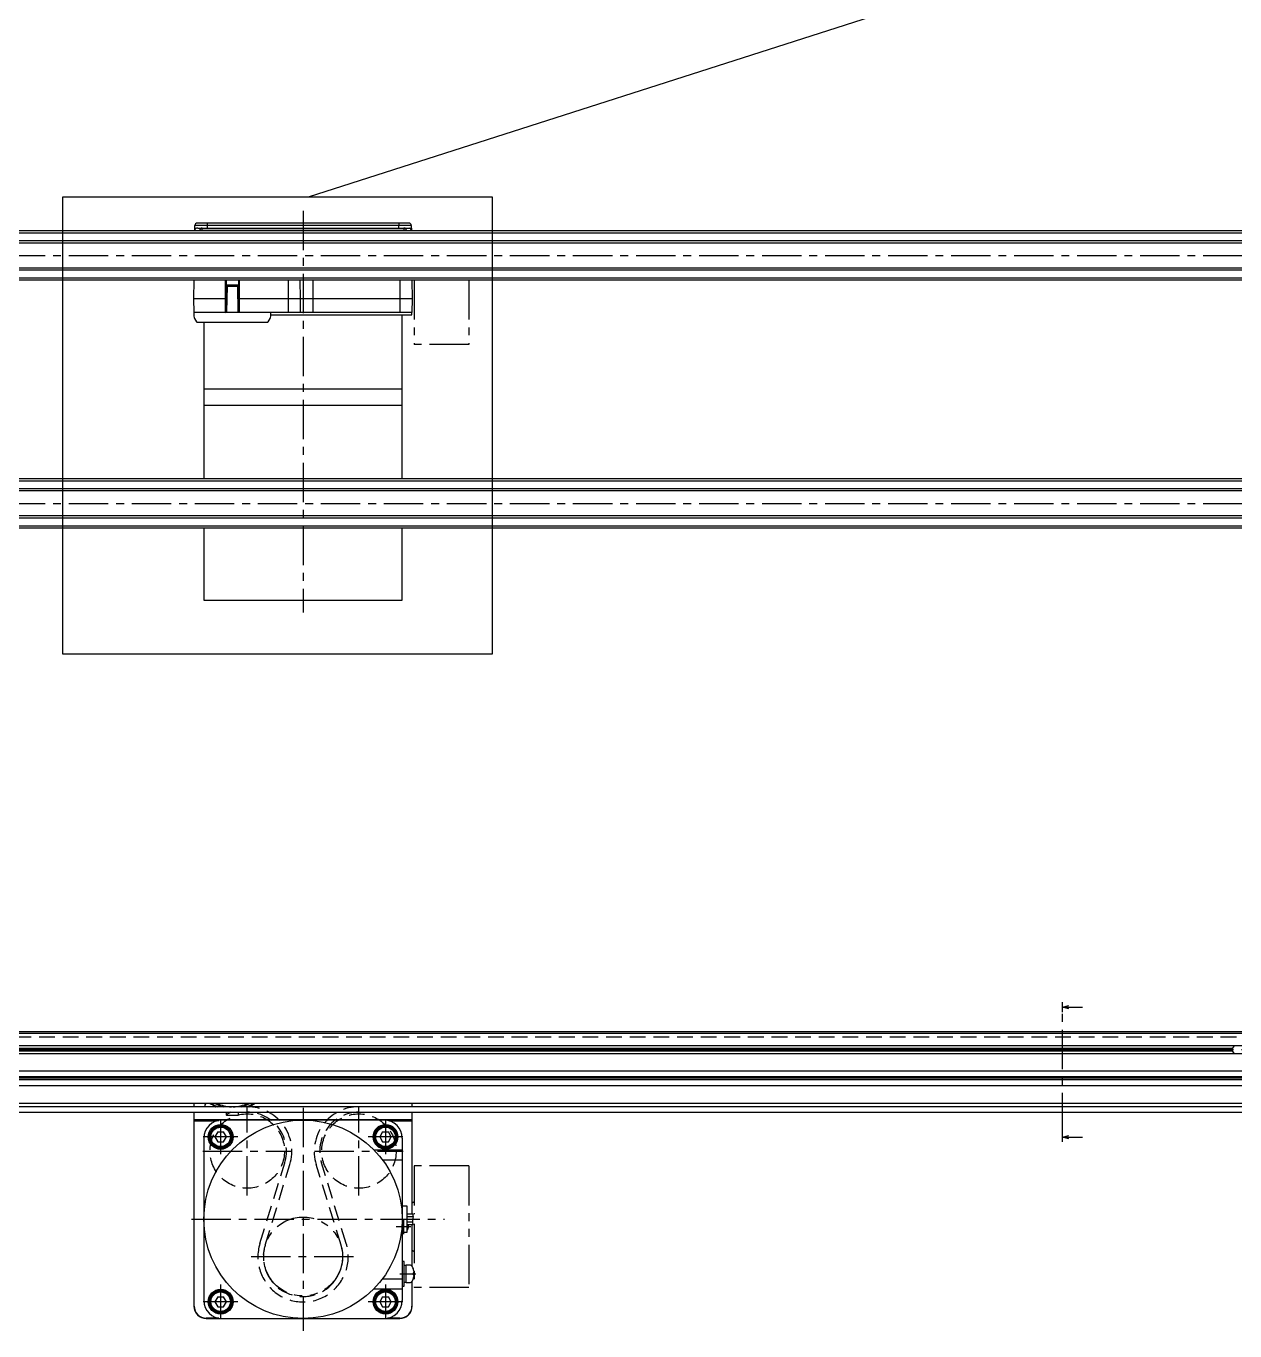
# Model space of a CAD drawing. Extents: x 0 to 1482, y -8 to 1057.
# Drawn here: x 658 to 1146, y 5 to 531 of the extents above; entities that cross this region are included whole.
import ezdxf

# ---------------------------------------------------------------- set-up
doc = ezdxf.new("R2010")
doc.units = 0
doc.header["$LTSCALE"] = 0.5
for name, pattern in [('CENTER', [50.8, 31.75, -6.35, 6.35, -6.35]), ('DASHED', [19.05, 12.7, -6.35]), ('PHANTOM', [63.5, 31.75, -6.35, 6.35, -6.35, 6.35, -6.35])]:
    doc.linetypes.add(name, pattern=pattern)
for name, color, linetype in [('MSM_CENTER', 1, 'CENTER'), ('MSM_CONTINUOUS', 7, 'CONTINUOUS'), ('MSM_DASHED', 4, 'DASHED'), ('MSM_IMAGINARY', 6, 'PHANTOM'), ('MSM_NARROW', 5, 'CONTINUOUS')]:
    doc.layers.add(name, color=color, linetype=linetype)

msp = doc.modelspace()

# ---------------------------------------------------------------- linework, layer by layer
at = {"layer": 'MSM_CENTER'}
for p, q in [((770, 456.63), (770, 294.63)), ((243.8, 438.63), (1296.2, 438.63)), ((243.8, 338.63), (1296.2, 338.63)), ((1076.17, 85.17), (1076.17, 133.57)), ((1170.44, 118.37), (1143.94, 118.37)), ((747.5, 59.58), (747.5, 95.41)), ((770, 95), (770, 5)), ((792.5, 59.58), (792.5, 95.41)), ((736.77, 90.23), (736.77, 76.23)), ((803.23, 90.23), (803.23, 76.23)), ((743.77, 83.23), (729.77, 83.23)), ((810.23, 83.23), (796.23, 83.23)), ((729.58, 77.5), (765.41, 77.5)), ((774.58, 77.5), (810.41, 77.5)), ((725, 50), (827.06, 50)), ((810.5, 50), (810.5, 44)), ((813.5, 47), (807.5, 47)), ((749.08, 35), (790.91, 35)), ((809, 28), (815.46, 28)), ((736.77, 23.77), (736.77, 9.77)), ((803.23, 23.77), (803.23, 9.77)), ((743.77, 16.77), (729.77, 16.77)), ((810.23, 16.77), (796.23, 16.77))]:
    msp.add_line(p, q, dxfattribs=at)
at = {"layer": 'MSM_CONTINUOUS'}
for p, q in [((1245.5, 447.63), (294.5, 447.63)), ((322.71, 448.63), (1245.5, 448.63)), ((726.33, 448.63), (726.37, 450.65)), ((813.63, 450.65), (726.37, 450.65)), ((727.56, 449.63), (726.99, 449.56)), ((812.63, 451.63), (727.37, 451.63)), ((727.56, 449.63), (812.44, 449.63)), ((728.33, 448.65), (728.33, 448.63)), ((729.33, 448.65), (729.33, 449.63)), ((810.67, 448.65), (729.33, 448.65)), ((731.37, 450.65), (731.35, 449.63)), ((731.37, 451.63), (731.37, 450.65)), ((808.63, 451.63), (808.63, 450.65)), ((808.65, 449.63), (808.63, 450.65)), ((810.67, 449.63), (810.67, 448.65)), ((812.44, 449.63), (813.01, 449.56)), ((813.63, 450.65), (813.67, 448.63)), ((270, 443.63), (1286.2, 443.63)), ((294.5, 444.63), (1245.5, 444.63)), ((270, 433.63), (1286.2, 433.63)), ((1245.5, 432.63), (294.5, 432.63)), ((294.5, 429.63), (1245.5, 429.63)), ((1245.5, 428.63), (294.5, 428.63)), ((726, 421.13), (726.13, 428.63)), ((738.76, 421.13), (738.76, 428.63)), ((739, 428.63), (739, 415.79)), ((739, 415.83), (739.18, 426.14)), ((739.36, 426.14), (739.17, 415.83)), ((743.64, 426.14), (739.36, 426.14)), ((743.61, 426.63), (739.39, 426.63)), ((743.83, 415.83), (743.64, 426.14)), ((743.82, 426.14), (744, 415.83)), ((744, 428.63), (744, 415.79)), ((744.2, 428.63), (744.2, 415.63)), ((764, 428.63), (764, 415.63)), ((769, 421.13), (768.87, 428.63)), ((774, 428.63), (774, 415.63)), ((809, 428.63), (809, 415.63)), ((813.87, 428.63), (814, 421.13)), ((738.76, 421.13), (726, 421.13)), ((726.1, 415.63), (726, 421.13)), ((738.76, 415.63), (738.76, 421.13)), ((743.98, 420.93), (744, 420.93)), ((814, 421.13), (744, 421.13)), ((768.9, 415.63), (769, 421.13)), ((814, 421.13), (813.9, 415.63)), ((726, 415.63), (726.03, 414.08)), ((813.9, 415.63), (726, 415.63)), ((756.97, 414.08), (757, 415.63)), ((726.29, 413.12), (727.01, 411.88)), ((727.44, 411.63), (755.56, 411.63)), ((730, 411.63), (730, 348.63)), ((755.99, 411.88), (756.71, 413.12)), ((756.98, 414.63), (813.89, 414.63)), ((810, 348.63), (810, 414.63)), ((813.7, 415.44), (813.69, 414.82)), ((813.69, 414.82), (813.89, 414.63)), ((813.89, 414.63), (813.9, 415.43)), ((810, 384.63), (730, 384.63)), ((810, 378.13), (730, 378.13)), ((294.5, 348.63), (1245.5, 348.63)), ((1245.5, 347.63), (294.5, 347.63)), ((1286.2, 343.63), (253.8, 343.63)), ((294.5, 344.63), (1245.5, 344.63)), ((1286.2, 333.63), (253.8, 333.63)), ((1245.5, 332.63), (294.5, 332.63)), ((294.5, 329.63), (1245.5, 329.63)), ((1245.5, 328.63), (294.5, 328.63)), ((730, 328.63), (730, 299.63)), ((810, 299.63), (810, 328.63)), ((730, 299.63), (810, 299.63)), ((1076.17, 133.57), (1076.17, 137.57)), ((1076.17, 135.57), (1078.67, 136.24)), ((1076.17, 135.57), (1084.17, 135.57)), ((1078.67, 134.9), (1076.17, 135.57)), ((1270, 125.57), (270, 125.57)), ((1217.5, 124.87), (272.7, 124.87)), ((323.5, 120.07), (1216.5, 120.07)), ((1144.57, 118.89), (323.5, 118.89)), ((1144.27, 118.37), (323.5, 118.37)), ((323.5, 117.85), (1144.57, 117.85)), ((1216.5, 116.67), (323.5, 116.67)), ((1145.25, 120.07), (1144.27, 118.37)), ((1144.27, 118.37), (1145.25, 116.67)), ((323.5, 109.87), (1216.5, 109.87)), ((1151.94, 107.39), (382.17, 107.39)), ((1151.94, 106.87), (382.17, 106.87)), ((382.17, 106.35), (1151.94, 106.35)), ((1216.5, 103.87), (323.5, 103.87)), ((1261.77, 95.37), (282.74, 95.37)), ((294.5, 96.87), (1217.5, 96.87)), ((726, 96.87), (726, 95.37)), ((726.1, 95.37), (726.1, 96.87)), ((813.9, 96.87), (813.9, 95.37)), ((814, 95.37), (814, 96.87)), ((271.64, 93.17), (1268.36, 93.17)), ((726, 93.17), (726, 15)), ((726.1, 90.03), (726.1, 93.17)), ((726.1, 90.03), (726.1, 89.69)), ((726.1, 89.69), (726.11, 89.65)), ((726.11, 89.66), (735.1, 89.66)), ((726.11, 89.65), (726.11, 89.66)), ((726.11, 15), (726.11, 89.65)), ((813.7, 90.09), (726.3, 90.09)), ((726.3, 90.09), (726.3, 89.89)), ((726.31, 89.86), (726.3, 89.89)), ((726.3, 89.89), (736.02, 89.89)), ((726.31, 89.86), (735.88, 89.86)), ((802.7, 90), (737.3, 90)), ((739, 93.17), (739, 92.19)), ((739.2, 91.99), (743.8, 91.99)), ((744, 92.19), (744, 93.17)), ((813.7, 89.89), (803.98, 89.89)), ((813.69, 89.86), (804.12, 89.86)), ((804.9, 89.66), (813.89, 89.66)), ((813.7, 89.89), (813.69, 89.86)), ((813.7, 90.09), (813.7, 89.89)), ((813.89, 89.65), (813.9, 89.69)), ((813.89, 89.66), (813.89, 89.65)), ((813.89, 89.65), (813.89, 52.08)), ((813.9, 93.17), (813.9, 90.03)), ((813.9, 90.03), (813.9, 89.69)), ((814, 52.08), (814, 93.17)), ((735.61, 85.23), (734.46, 83.23)), ((735.61, 85.23), (737.92, 85.23)), ((739.08, 83.23), (737.92, 85.23)), ((802.08, 85.23), (800.92, 83.23)), ((802.08, 85.23), (804.39, 85.23)), ((805.54, 83.23), (804.39, 85.23)), ((1076.17, 81.17), (1076.17, 85.17)), ((730, 82.7), (730, 17.3)), ((734.46, 83.23), (735.61, 81.23)), ((735.61, 81.23), (737.92, 81.23)), ((737.92, 81.23), (739.08, 83.23)), ((800.92, 83.23), (802.08, 81.23)), ((802.08, 81.23), (804.39, 81.23)), ((804.39, 81.23), (805.54, 83.23)), ((810, 82.7), (810, 17.3)), ((1076.17, 83.17), (1078.67, 83.84)), ((1076.17, 83.17), (1084.17, 83.17)), ((1078.67, 82.5), (1076.17, 83.17)), ((798.57, 78), (810, 78)), ((802, 74), (810, 74)), ((812, 55.25), (810, 55.25)), ((812, 44.75), (812, 55.25)), ((814.32, 52.08), (812, 52.08)), ((814.44, 51), (812, 51)), ((812, 49), (814.06, 49)), ((812, 47.92), (814.36, 47.92)), ((813.89, 47.92), (813.89, 31.12)), ((814, 30.98), (814, 47.92)), ((810, 44.75), (812, 44.75)), ((810.8, 33), (810, 33)), ((810.8, 23), (810.8, 33)), ((811.5, 31.35), (810.8, 31.35)), ((811.5, 24.5), (811.5, 31.5)), ((813.01, 31.5), (811.5, 31.5)), ((814.46, 30), (814.44, 30)), ((814.77, 28.4), (814.44, 28.4)), ((814.44, 27.6), (814.77, 27.6)), ((798.57, 22), (810, 22)), ((802, 26), (810, 26)), ((810, 23), (810.8, 23)), ((810.8, 24.65), (811.5, 24.65)), ((811.5, 24.5), (813.01, 24.5)), ((813.89, 24.88), (813.89, 15)), ((814, 15), (814, 25.02)), ((814.44, 26), (814.46, 26)), ((735.61, 18.77), (734.46, 16.77)), ((734.46, 16.77), (735.61, 14.77)), ((735.61, 18.77), (737.92, 18.77)), ((739.08, 16.77), (737.92, 18.77)), ((737.92, 14.77), (739.08, 16.77)), ((802.08, 18.77), (800.92, 16.77)), ((800.92, 16.77), (802.08, 14.77)), ((802.08, 18.77), (804.39, 18.77)), ((805.54, 16.77), (804.39, 18.77)), ((804.39, 14.77), (805.54, 16.77)), ((726, 15), (726.11, 15)), ((735.61, 14.77), (737.92, 14.77)), ((802.08, 14.77), (804.39, 14.77)), ((814, 15), (813.89, 15)), ((736.02, 10.11), (731, 10.11)), ((731, 10), (731, 10.11)), ((731, 10), (809, 10)), ((809, 10.11), (803.98, 10.11)), ((809, 10), (809, 10.11))]:
    msp.add_line(p, q, dxfattribs=at)
for centre, radius in [((770, 50), 40), ((736.77, 83.23), 5), ((736.77, 83.23), 4.6), ((736.77, 83.23), 4.25), ((736.77, 83.23), 3.95), ((803.23, 83.23), 5), ((803.23, 83.23), 4.6), ((803.23, 83.23), 4.25), ((803.23, 83.23), 3.95), ((736.77, 16.77), 5), ((736.77, 16.77), 4.6), ((803.23, 16.77), 5), ((803.23, 16.77), 4.6), ((736.77, 16.77), 4.25), ((736.77, 16.77), 3.95), ((803.23, 16.77), 4.25), ((803.23, 16.77), 3.95)]:
    msp.add_circle(centre, radius, dxfattribs=at)
for centre, radius, start, end in [((728.49, 448.46), 2.14, 163.1646, 175.4099), ((727.37, 450.63), 1, 90.0001, 178.9999), ((727.12, 448.87), 0.702, 100.4726, 163.0803), ((729.31, 448.65), 0.98, 88.8246, 180.1754), ((728.83, 434.32), 14.33, 88.001, 91.999), ((810.69, 448.65), 0.98, 358.8038, 91.1754), ((811.17, 434.32), 14.33, 88.001, 91.999), ((812.63, 450.63), 1, 1.0001, 89.9999), ((812.88, 448.87), 0.702, 16.9197, 79.5274), ((811.51, 448.46), 2.14, 4.5901, 16.8354), ((-9865.09, 611.37), 10605.9, 358.999299, 359.000892), ((739.27, 423.48), 2.66, 88.1502, 91.8498), ((739.39, 426.43), 0.2, 89.9992, 179.0006), ((741.54, 426.24), 2.18, 169.6641, 182.6166), ((741.46, 426.24), 2.18, 357.3834, 10.3359), ((743.61, 426.43), 0.2, 0.9994, 90.0008), ((743.73, 423.48), 2.66, 88.1494, 91.8506), ((10564.55, 597.69), 9822.23, 180.999045, 181.000764), ((739.2, 423.33), 0.2, 180, 249.8568), ((739.2, 420.93), 0.2, 121.504, 180), ((743.8, 423.33), 0.2, 290.1432, 0), ((743.8, 420.93), 0.2, 0, 58.496), ((738.8, 415.83), 0.2, 269.9992, 359.0006), ((738.77, 416.14), 0.513, 277.2135, 322.4585), ((739.09, 418.47), 2.65, 268.1622, 271.8378), ((743.91, 418.47), 2.65, 268.1622, 271.8378), ((744.23, 416.14), 0.513, 217.5415, 262.7865), ((744.2, 415.83), 0.2, 180.9994, 270.0008), ((728.03, 414.12), 2, 181, 210), ((727.44, 412.13), 0.5, 210, 270), ((755.56, 412.13), 0.5, 270, 330), ((754.97, 414.12), 2, 330, 359), ((813.77, 414.18), 1.26, 83.9681, 93.0305), ((732.5, 95.5), 2.15, 140.4695, 183.4893), ((748.25, 121.34), 29.17, 237.0101, 242.8964), ((746.67, 117.68), 25.23, 235.5746, 242.1688), ((741.5, 109.39), 15.21, 235.4404, 247.2477), ((741.5, 109.39), 14.49, 239.7934, 255.4068), ((740.97, 106.94), 11.57, 240.4873, 270.7764), ((742.03, 106.94), 11.57, 269.2236, 299.5127), ((741.5, 109.39), 14.49, 284.5932, 300.2066), ((741.5, 109.39), 15.21, 292.7522, 304.5597), ((741.5, 109.39), 15.47, 295.0099, 305.9733), ((736.08, 118.54), 26.11, 297.4377, 303.8956), ((726.35, 89.5), 0.584, 94.8966, 115.6688), ((726.28, 89.7), 0.186, 85.4368, 184.7003), ((726.32, 89.65), 0.209, 93.5425, 179.81), ((737.3, 82.7), 7.3, 90, 180), ((751.02, 71.11), 24.26, 114.6276, 119.6878), ((739.2, 92.19), 0.2, 180, 270), ((743.8, 92.19), 0.2, 270, 0), ((802.7, 82.7), 7.3, 0, 90), ((813.68, 89.65), 0.209, 0.19, 86.4577), ((813.59, 89.28), 0.819, 67.3248, 82.1098), ((813.7, 89.68), 0.204, 1.0662, 88.7966), ((810.5, 47), 2, 318.5904, 27.3055), ((813.01, 30.3), 1.2, 28.631, 90), ((808.8, 28), 6, 19.4712, 28.631), ((808.8, 28), 5.99, 3.8311, 19.5164), ((808.8, 28), 5.66, 355.9452, 4.0548), ((808.8, 28), 5.99, 340.4836, 356.1689), ((813.01, 25.7), 1.2, 270, 331.369), ((808.8, 28), 6, 331.369, 340.5288), ((737.3, 17.3), 7.3, 180, 270), ((802.7, 17.3), 7.3, 270, 360), ((731, 15), 5, 180, 270), ((731, 15), 4.89, 180, 270), ((809, 15), 4.89, 270, 0), ((809, 15), 5, 270, 0)]:
    msp.add_arc(centre, radius, start, end, dxfattribs=at)
at = {"layer": 'MSM_DASHED'}
for p, q in [((1270, 123.37), (270, 123.37)), ((752.6, 40.22), (762.6, 72.72)), ((754.71, 39.57), (764.7, 72.08)), ((785.29, 39.57), (775.3, 72.08)), ((787.4, 40.22), (777.4, 72.72))]:
    msp.add_line(p, q, dxfattribs=at)
for centre in [(747.5, 77.5), (792.5, 77.5)]:
    msp.add_circle(centre, 15, dxfattribs=at)
for centre, radius, start, end in [((747.5, 77.37), 18, 342.9035, 90), ((792.5, 77.37), 18, 90, 197.0965), ((747.5, 77.37), 15.8, 342.9035, 90), ((792.5, 77.37), 15.8, 90, 197.0965), ((770, 34.87), 18.2, 162.9035, 17.0965), ((770, 34.87), 16, 162.9035, 17.0965)]:
    msp.add_arc(centre, radius, start, end, dxfattribs=at)
at = {"layer": 'MSM_IMAGINARY'}
for p, q in [((814.8, 428.63), (814.8, 402.63)), ((836.8, 428.63), (836.8, 402.63)), ((836.8, 402.63), (814.8, 402.63)), ((814.8, 71.5), (814.8, 52)), ((836.8, 71.5), (814.8, 71.5)), ((836.8, 71.5), (836.8, 22.5)), ((814.8, 57), (814, 56.5)), ((814.8, 48.13), (814.8, 22.5)), ((814, 37.5), (814.8, 37)), ((836.8, 22.5), (814.8, 22.5))]:
    msp.add_line(p, q, dxfattribs=at)
msp.add_circle((770, 35), 15.91, dxfattribs=at)
at = {"layer": 'MSM_NARROW'}
for p, q in [((772.16, 462.26), (1043.48, 549.19)), ((673.18, 462.26), (846.19, 462.26)), ((673.18, 277.88), (673.18, 462.26)), ((846.19, 462.26), (846.19, 277.88)), ((846.19, 277.88), (673.18, 277.88))]:
    msp.add_line(p, q, dxfattribs=at)
for centre, radius, start, end in [((810.5, 47), 1.62, 337.7219, 22.2781), ((816.42, 49.07), 2.36, 156.8432, 209.2491), ((810.9, 51.17), 3.55, 340.815, 14.9855)]:
    msp.add_arc(centre, radius, start, end, dxfattribs=at)

doc.saveas('drawing.dxf')
